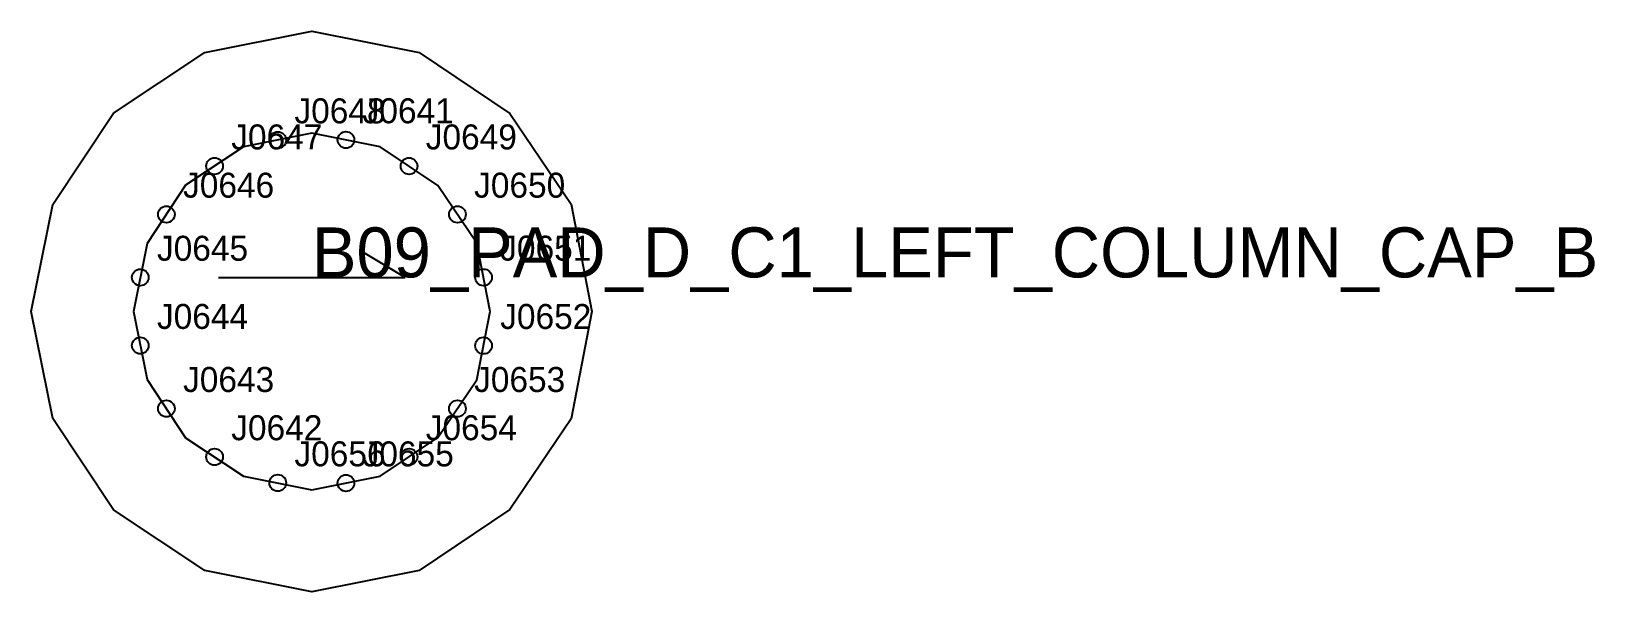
# Model space of a CAD drawing. Header units: millimetres. Extents: x -34 to 154, y -34 to 34.
import ezdxf

# ---------------------------------------------------------------- set-up
doc = ezdxf.new("R2010")
doc.units = ezdxf.units.MM
for name, color, linetype in [('CUT', 1, 'Continuous'), ('GRAIN', 3, 'Continuous'), ('LABEL', 7, 'Continuous'), ('NOTCH', 2, 'Continuous'), ('SEW', 5, 'Continuous')]:
    doc.layers.add(name, color=color, linetype=linetype)

msp = doc.modelspace()

# ---------------------------------------------------------------- linework, layer by layer
at = {"layer": 'CUT'}
msp.add_lwpolyline([(-12.85, 31.07), (-0.01, 33.63), (12.88, 31.08), (23.75, 23.78), (31.11, 12.88), (33.6, 0), (31.11, -12.88), (23.75, -23.78), (12.88, -31.08), (-0.01, -33.63), (-12.85, -31.07), (-23.81, -23.8), (-31.05, -12.86), (-33.66, 0), (-31.05, 12.86), (-23.81, 23.8), (-12.85, 31.07)], close=True, dxfattribs=at)
at = {"layer": 'GRAIN'}
for p, q in [((11.21, 4.09), (6.21, 7.09)), ((-11.21, 4.09), (11.21, 4.09))]:
    msp.add_line(p, q, dxfattribs=at)
at = {"layer": 'NOTCH'}
for centre in [(-4.09, 20.58), (4.09, 20.59), (-11.67, 17.45), (11.66, 17.45), (-17.45, 11.66), (17.46, 11.66), (-20.58, 4.09), (20.59, 4.1), (-20.58, -4.09), (20.59, -4.1), (-17.45, -11.66), (17.46, -11.66), (-11.67, -17.45), (11.66, -17.45), (-4.09, -20.58), (4.09, -20.59)]:
    msp.add_circle(centre, 1, dxfattribs=at)
at = {"layer": 'SEW'}
msp.add_lwpolyline([(-8.19, 19.76), (-15.15, 15.15), (-19.76, 8.18), (-21.41, 0), (-19.76, -8.18), (-15.15, -15.15), (-8.19, -19.76), (0, -21.4), (8.19, -19.78), (15.12, -15.12), (19.8, -8.2), (21.38, 0), (19.8, 8.2), (15.12, 15.12), (8.19, 19.78), (0, 21.4)], close=True, dxfattribs=at)

# ---------------------------------------------------------------- texts
at = {"layer": 'LABEL'}
for s, height, p in [('J0648', 3, (-2.09, 22.58)), ('J0641', 3, (6.09, 22.59)), ('J0647', 3, (-9.67, 19.45)), ('J0649', 3, (13.66, 19.45)), ('J0646', 3, (-15.45, 13.66)), ('J0650', 3, (19.46, 13.66)), ('B09_PAD_D_C1_LEFT_COLUMN_CAP_B', 6, (0, 4.09)), ('J0645', 3, (-18.58, 6.09)), ('J0651', 3, (22.59, 6.1)), ('J0644', 3, (-18.58, -2.09)), ('J0652', 3, (22.59, -2.1)), ('J0643', 3, (-15.45, -9.66)), ('J0653', 3, (19.46, -9.66)), ('J0642', 3, (-9.67, -15.45)), ('J0654', 3, (13.66, -15.45)), ('J0656', 3, (-2.09, -18.58)), ('J0655', 3, (6.09, -18.59))]:
    msp.add_text(s, height=height, dxfattribs=at).set_placement(p)

doc.saveas('drawing.dxf')
